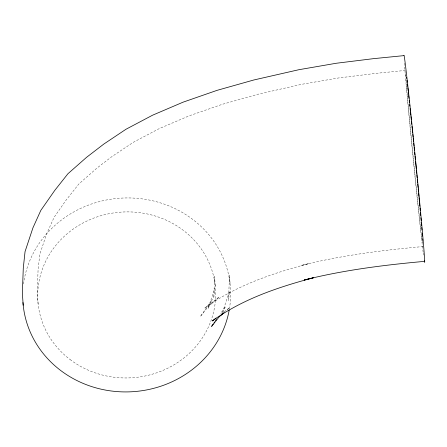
<?xml version="1.0" encoding="UTF-8"?>
<svg xmlns="http://www.w3.org/2000/svg" width="447" height="447" viewBox="0 0 447 447"><rect width="100%" height="100%" fill="white"/><g stroke="black" fill="none" stroke-linecap="round" stroke-linejoin="round"><path stroke-width="0.34" stroke-dasharray="2.23 1.68" d="M222.505 312.386L229.523 291.237L228.54 300.423L229.479 275.151L230.155 284.627M222.746 312.565L225.534 306.402L220.349 313.833M227.082 309.888L229.596 307.676L224.193 311.827M405.418 70.43L375.139 73.448L338.267 78.001L301.418 84.36L258.115 94.211L222.198 104.341L189.053 115.868L159.249 128.602L133.29 142.319L111.627 156.791L96.831 168.167L78.823 184.03L66.067 200.155L54.121 217.287L46.522 234.094L39.761 254.46L38.056 270.357L37.252 291.992L38.096 303.748M423.158 246.554C382.151 250.219 341.19 255.405 301.205 265.462L309.056 263.568C272.374 273.318 235.519 285.756 204.502 308.234L219.298 296.858L208.173 306.659L200.295 316.627L212.241 299.49L208.051 308.754L214.811 288.388L213.767 298.093L214.571 276.458L215.264 286.108M423.499 255.081A103.995 1.117 84.3 0 1 423.264 253.214M423.136 252.153A103.995 1.117 84.3 0 1 412.816 154.964A103.995 1.117 84.3 0 1 404.284 62.049M422.393 242.861A89.026 0.955 84.3 0 1 422.085 240.48M421.845 238.519A89.026 0.955 84.3 0 1 413.369 158.897A89.026 0.955 84.3 0 1 405.937 78.823M405.725 75.929A89.026 0.955 84.3 0 1 405.463 71.799M23.512 283.974A103.995 96.954 -4.1 0 1 140.911 198.719A103.995 96.954 -4.1 0 1 229.451 308.598M70.101 359.544A89.026 83.002 -4.1 0 0 214.465 307.782A89.026 83.002 -4.1 0 0 95.479 217.46A89.026 83.002 -4.1 0 0 70.101 359.544"/><path stroke-width="0.67" d="M222.07 313.71L221.628 315.029L222.187 313.8M213.174 324.125L211.576 326.416L219.047 316.968L224.07 312.542M213.968 322.985L214.767 321.84M215.566 320.695L216.365 319.555M216.091 318.057L212.308 320.963C242.28 299.244 277.894 287.22 313.341 277.805L304.167 280.012C343.665 270.077 384.141 264.987 424.65 261.361M23.205 305.228L22.35 293.299L23.289 268.027L25.049 251.611L32.944 227.814L40.828 210.375L54.785 190.366L67.95 173.721L86.534 157.35L103.821 144.063L126.009 129.244L152.589 115.192L183.108 102.156L217.052 90.35L253.835 79.979L298.931 69.698L336.273 63.256L373.524 58.652L403.926 55.629A103.995 1.117 84.3 0 1 415.632 160.747A103.995 1.117 84.3 0 1 424.298 260.774M406.602 77.404A89.026 0.955 84.3 0 1 406.736 78.471M406.943 80.203A89.026 0.955 84.3 0 1 407.172 82.092M407.407 84.131A89.026 0.955 84.3 0 1 407.658 86.31M407.832 87.83A89.026 0.955 84.3 0 1 408.145 90.568M408.279 91.769A89.026 0.955 84.3 0 1 408.558 94.267M408.703 95.569A89.026 0.955 84.3 0 1 408.994 98.251M409.223 100.329A89.026 0.955 84.3 0 1 409.452 102.458M409.692 104.637A89.026 0.955 84.3 0 1 409.849 106.107M410.117 108.615A89.026 0.955 84.3 0 1 410.391 111.197M410.53 112.515A89.026 0.955 84.3 0 1 410.815 115.197M410.961 116.561A89.026 0.955 84.3 0 1 411.324 120.025M411.469 121.422A89.026 0.955 84.3 0 1 411.765 124.249M411.989 126.384A89.026 0.955 84.3 0 1 412.19 128.339M412.324 129.658A89.026 0.955 84.3 0 1 412.67 133.005M412.81 134.357A89.026 0.955 84.3 0 1 413.089 137.089M413.229 138.464A89.026 0.955 84.3 0 1 413.581 141.917M413.721 143.303A89.026 0.955 84.3 0 1 414.006 146.08M414.146 147.46A89.026 0.955 84.3 0 1 414.419 150.192M414.62 152.22A89.026 0.955 84.3 0 1 414.894 154.941M415.028 156.31A89.026 0.955 84.3 0 1 415.375 159.735M415.509 161.11A89.026 0.955 84.3 0 1 416.252 168.608M416.38 169.955A89.026 0.955 84.3 0 1 416.716 173.386M416.855 174.805A89.026 0.955 84.3 0 1 417.129 177.638M417.269 179.057A89.026 0.955 84.3 0 1 417.61 182.577M417.744 183.98A89.026 0.955 84.3 0 1 418.079 187.444M418.208 188.813A89.026 0.955 84.3 0 1 418.465 191.517M418.593 192.853A89.026 0.955 84.3 0 1 418.923 196.334M419.057 197.77A89.026 0.955 84.3 0 1 419.392 201.318M419.521 202.714A89.026 0.955 84.3 0 1 419.845 206.156M420.029 208.168A89.026 0.955 84.3 0 1 420.269 210.788M420.443 212.694A89.026 0.955 84.3 0 1 420.694 215.488M420.901 217.762A89.026 0.955 84.3 0 1 421.163 220.706M421.353 222.835A89.026 0.955 84.3 0 1 421.594 225.551M421.761 227.489A89.026 0.955 84.3 0 1 421.968 229.931M422.242 233.194A89.026 0.955 84.3 0 1 422.482 236.161M422.689 238.793A89.026 0.955 84.3 0 1 422.817 240.525M229.222 309.939A103.995 96.954 -4.1 0 1 121.64 391.851A103.995 96.954 -4.1 0 1 22.965 302.518"/></g></svg>
